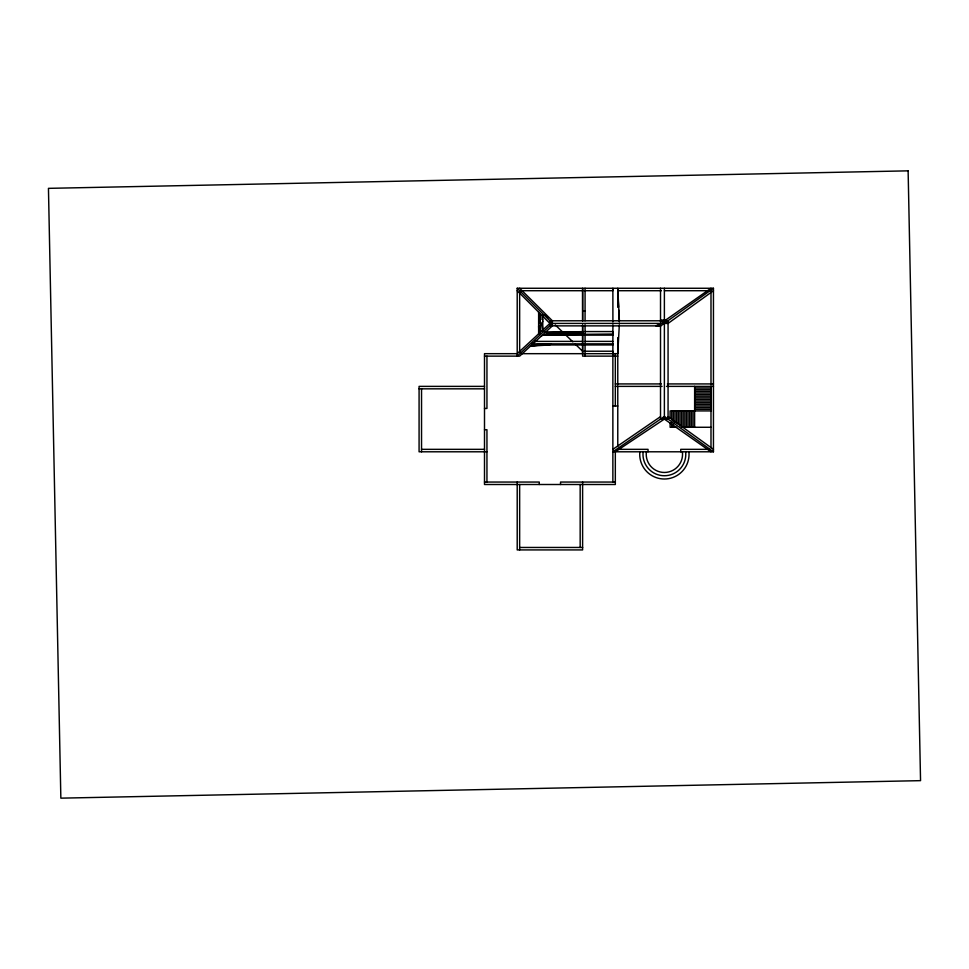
<?xml version="1.0" encoding="UTF-8"?>
<svg xmlns="http://www.w3.org/2000/svg" width="969" height="969" viewBox="0 0 969 969"><rect width="100%" height="100%" fill="white"/><g stroke="black" fill="none" stroke-linecap="round" stroke-linejoin="round"><path stroke-width="1.45" d="M582.611 353.673L582.635 324.894M612.868 353.673L612.905 324.785M585.07 331.568L612.892 331.568L612.905 335.129L542.773 335.129L582.623 332.282L582.623 334.026L542.773 335.129L541.368 336.037M619.312 324.881L617.774 353.673L521.152 353.673M539.636 327.365L538.921 333.59L538.631 326.117L539.781 326.117M542.034 317.723L542.507 315.119M542.749 315.313L542.773 331.071L542.046 323.052L542.761 321.345M542.519 330.32L542.567 330.998L542.046 323.052M550.646 343.85L549.738 344.952L530.515 346.09L550.646 343.85L531.739 344.952L531.727 343.85L534.185 342.687M539.551 323.319L538.631 312.139L538.631 333.857L540.302 332.294L540.302 313.811M713.45 290.712L668.065 323.416L549.908 323.416L517.204 353.673L484.5 353.673L484.5 484.5L615.327 484.5L615.327 451.796L664.383 419.092L664.383 288.265M713.45 451.796L664.383 416.44L612.868 451.796L713.45 451.796L713.45 288.265L660.519 326.068L655.965 325.875L660.519 323.416L660.519 419.092L668.065 419.092L668.065 320.969L665.655 320.085L664.383 320.787L549.908 320.787L517.204 288.265L517.204 356.132L552.366 323.416L549.908 320.787L549.908 325.875L660.519 325.875M664.383 320.969L710.992 288.265M612.868 449.337L660.519 416.634M582.623 335.129L585.07 334.026L542.773 335.129M539.127 331.725L539.467 333.59L538.631 333.857M545.801 332.597L583.556 331.604M542.773 334.741L612.892 334.026M517.204 288.265L713.45 288.265M521.152 290.712L582.611 290.712M584.101 290.712L612.868 290.712L612.868 288.265L612.905 321.938M661.379 290.712L617.774 290.712L618.585 307.064M664.383 290.712L709.49 290.712M582.623 311.255L585.07 311.255M660.519 320.085L664.383 320.085M544.481 332.282L582.623 332.282L545.729 332.646L573.769 332.67M534.718 341.391L582.623 341.391M585.07 341.391L612.88 341.391M531.727 343.85L612.88 343.85L612.905 344.952L540.738 344.952M584.101 351.226L612.868 351.226L612.868 482.053M484.5 356.132L519.65 356.132L552.366 325.875L552.366 320.787L519.65 288.265M617.774 356.132L582.611 356.132L582.611 345.17M615.327 383.93L661.379 383.93M667.387 383.93L713.45 383.93M484.5 386.377L419.08 386.377L419.08 451.796L486.947 451.796M615.327 386.377L662.045 386.377M666.478 386.377L713.45 386.377M694.64 388.012L710.992 388.012M419.08 388.835L484.5 388.835M694.64 389.647L710.992 389.647M694.64 391.282L710.992 391.282M694.64 392.929L710.992 392.929M694.64 394.565L710.992 394.565M694.64 396.2L710.992 396.2M694.64 397.835L710.992 397.835M694.64 399.47L710.992 399.47M694.64 401.105L710.992 401.105M694.64 402.741L710.992 402.741M694.64 404.376L710.992 404.376M612.868 406.011L617.774 406.011M694.64 406.011L710.992 406.011M694.64 407.646L710.992 407.646M484.5 408.458L486.947 408.458L486.947 356.132M694.64 409.281L710.992 409.281M710.992 410.917L670.112 410.917L670.112 418.354M676.653 427.268L670.112 427.268L670.112 422.811M710.992 427.268L681.558 427.268L681.558 410.917M484.5 429.715L486.947 429.715L486.947 482.053M421.539 449.337L484.5 449.337M617.774 449.337L648.031 449.337L648.031 451.796M709.478 449.337L680.735 449.337L680.735 451.796M484.5 482.053L539.273 482.053L539.273 484.5M615.327 482.053L560.542 482.053L560.542 484.5M519.65 547.461L582.611 547.461M664.383 320.787L668.065 320.969L660.519 320.969L664.383 323.416M664.383 419.092L710.992 451.796M668.065 416.634L713.45 449.337M541.792 319.031L542.761 319.831M544.626 314.707L547.885 317.832M555.261 324.93L563.074 332.44M565.242 334.535L572.849 341.827M575.271 344.165L582.611 351.226M517.204 290.712L549.908 323.416M619.397 320.787L617.774 288.265L617.774 307.355M618.731 310.044L619.324 321.938M582.635 320.787L582.611 288.265L582.611 320.969M710.992 290.712L710.992 384.887M710.992 386.377L710.992 447.872M694.64 386.377L694.616 427.281M693.005 410.917L693.005 427.281M691.369 410.917L691.369 427.268M689.734 410.917L689.734 427.268M688.099 410.917L688.099 427.268M686.464 410.917L686.464 427.268M684.829 410.917L684.829 427.268M683.193 410.917L683.193 427.268M679.923 410.917L679.923 425.779M678.288 410.917L678.288 424.301M676.653 410.917L676.653 422.811M675.018 410.917L675.018 422.811M673.382 410.917L673.382 421.321M673.382 424.301L673.382 427.268M671.747 410.917L671.747 419.831M671.747 422.811L671.747 427.268M660.519 288.265L660.519 321.938M617.774 337.612L617.774 384.923M617.774 386.377L617.774 446.479M615.327 353.673L615.327 406.011M585.07 288.265L585.07 320.787M585.07 324.785L585.07 356.132M582.611 325.511L582.611 331.555M582.611 334.584L582.623 343.85M582.611 482.053L582.611 549.92L517.204 549.92L517.204 482.053M580.165 484.5L580.165 547.461M519.65 292.214L519.65 352.171M519.65 484.5L519.65 549.92M421.539 388.835L421.539 451.796M688.911 451.796A24.661 24.661 0 0 1 664.383 479.013A24.661 24.661 0 0 1 639.855 451.796M685.64 451.796A21.415 21.415 0 0 1 664.383 475.743A21.415 21.415 0 0 1 643.125 451.796M682.37 451.796A18.169 18.169 0 0 1 664.383 472.472A18.169 18.169 0 0 1 646.396 451.796M908.123 170.847L48.45 188.349L60.853 798.153L920.55 780.651L908.123 170.847"/></g></svg>
